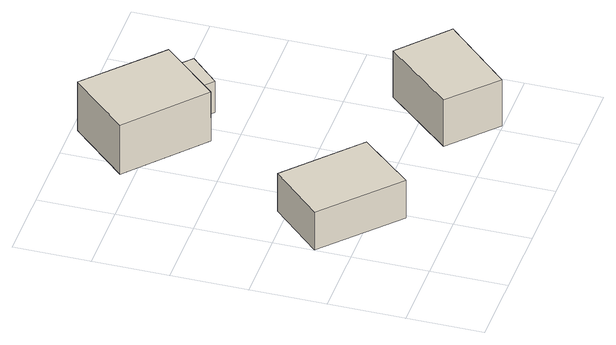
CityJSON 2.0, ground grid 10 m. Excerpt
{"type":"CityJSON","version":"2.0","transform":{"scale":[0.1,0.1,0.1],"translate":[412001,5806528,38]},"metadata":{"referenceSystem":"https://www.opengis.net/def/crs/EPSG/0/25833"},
"CityObjects":{
"building1":{"type":"Building","attributes":{"Gemeindeschluessel":"11000009","BezugspunktDach":"2200","function":"31001_2000","measuredHeight":7.91,"storeysAboveGround":1},"address":[{"country":"Germany","locality":"Berlin","thoroughfareNumber":"101 (1)","thoroughfareName":"Gosener Landstraße"}],"geometry":[{"type":"Solid","lod":"1","boundaries":[[[[0,1,2,3]],[[4,5,6,7]],[[4,7,3,2]],[[5,4,2,1]],[[6,5,1,0]],[[7,6,0,3]]]]}]},
"building2":{"type":"Building","attributes":{"name":"Revierförsterei Fahlenberg","Gemeindeschluessel":"11000009","function":"31001_3010"},"address":[{"country":"Germany","locality":"Berlin","thoroughfareNumber":"101","thoroughfareName":"Gosener Landstraße"}],"children":["building2-1","building2-2"]},
"building2-1":{"type":"BuildingPart","attributes":{"BezugspunktDach":"2200","measuredHeight":10.01,"storeysAboveGround":1},"parents":["building2"],"geometry":[{"type":"MultiSurface","lod":"1","boundaries":[[[8,9,10,11]],[[12,13,14,15]],[[12,15,11,10]],[[13,12,10,9]],[[14,16,17,18,9,8]],[[15,14,8,11]],[[13,18,17,16]]]}]},
"building2-2":{"type":"BuildingPart","attributes":{"BezugspunktDach":"2200","measuredHeight":4.7,"storeysAboveGround":1},"parents":["building2"],"geometry":[{"type":"Solid","lod":"1","boundaries":[[[[19,20,18,17]],[[13,21,22,16]],[[21,13,18,20]],[[22,21,20,19]],[[16,22,19,17]],[[13,16,17,18]]]]}]},
"building3":{"type":"Building","attributes":{"Gemeindeschluessel":"11000009","BezugspunktDach":"2200","function":"31001_2000","measuredHeight":8.92,"storeysAboveGround":1},"address":[{"country":"Germany","locality":"Berlin","thoroughfareNumber":"101 (2)","thoroughfareName":"Gosener Landstraße"}],"geometry":[{"type":"Solid","lod":"1","boundaries":[[[[23,24,25,26]],[[27,28,29,30]],[[27,30,26,25]],[[28,27,25,24]],[[29,28,24,23]],[[30,29,23,26]]]]}]}
},
"vertices":[
[95,59,63],[156,128,63],[63,213,63],[0,147,63],[63,213,6],[156,128,6],[95,59,6],[0,147,6],
[174,331,82],[242,405,82],[147,492,82],[77,417,82],[147,492,8],[242,405,8],[174,331,8],[77,417,8],[206,365,8],[206,365,55],[242,405,55],
[231,343,55],[268,381,55],[268,381,8],[231,343,8],
[309,2,75],[391,89,75],[327,146,75],[249,58,75],[327,146,5],[391,89,5],[309,2,5],[249,58,5]
]}
